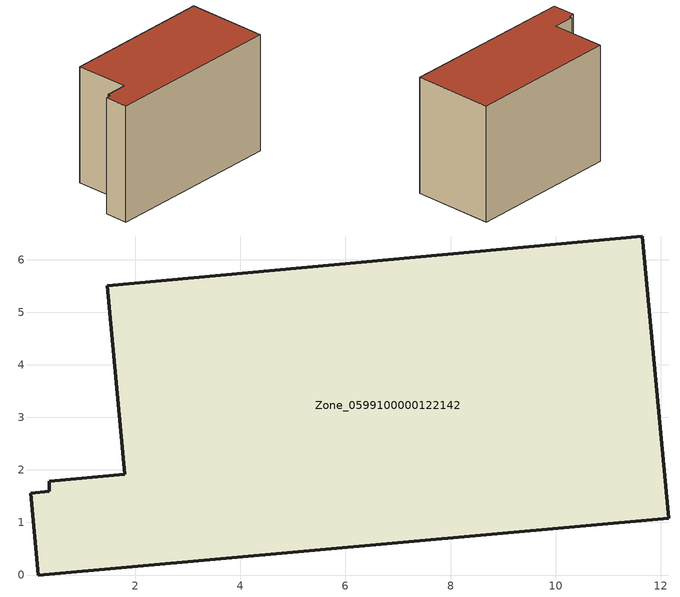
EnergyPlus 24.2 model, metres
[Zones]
Zone_0599100000122142
 floor ground (C_G): 0.37,1.6 0.37,1.78 1.8,1.92 1.47,5.5 11.65,6.45 12.15,1.08 0.16,0 0.02,1.56 z0
 wall outside (C_F): 0.16,0 12.15,1.08 11.65,6.45 1.47,5.5 1.8,1.92 0.37,1.78 0.37,1.6 0.02,1.56 0.16,0 z0:7.96
 roof outside (C_R): 0.37,1.78 0.37,1.6 0.02,1.56 0.16,0 12.15,1.08 11.65,6.45 1.47,5.5 1.8,1.92 z7.96
[BUILDING]
Pand.0599100000122142: North Axis=0; Terrain=City; Loads Convergence Tolerance Value=0.04; Temperature Convergence Tolerance Value=0.4; Solar Distribution=FullExterior; Maximum Number of Warmup Days=25; Minimum Number of Warmup Days=1
[Site:Location]
Rotterdam.The.Hague.AP_ZH_NLD Design_Conditions: Latitude=51.96; Longitude=4.45; Time Zone=1; Elevation=-4.5
[SITE:GROUNDTEMPERATURE:BUILDINGSURFACE]
18, 18, 18, 18, 18, 18, 18, 18, 18, 18, 18, 18
[MATERIAL] Thermal Absorptance=0.9; Solar Absorptance=0.7; Visible Absorptance=0.7
Name | Roughness | Thickness | Conductivity | Density | Specific Heat
G.TI.1975-1991 | MediumSmooth | 0.15 | 0.288461 | 540 | 1210
F.TI.1975-1991 | Rough | 0.3 | 0.230769 | 1920 | 840
R.TI.1975-1991 | MediumRough | 0.2 | 0.153846 | 1500 | 1000
[CONSTRUCTION]
C_G: G.TI.1975-1991
C_F: F.TI.1975-1991
C_R: R.TI.1975-1991
[ZONE]
Zone_0599100000122142: Type=1; Multiplier=1; Ceiling Height=Autocalculate; Volume=Autocalculate; Floor Area=autocalculate; Part of Total Floor Area=Yes
[ZONEINFILTRATION:DESIGNFLOWRATE]
Infil_Zone_0599100000122142: Zone or ZoneList or Space or SpaceList=Zone_0599100000122142; Schedule=AlwaysOn; Design Flow Rate Calculation Method=Flow/Area; Flow Rate per Floor Area=0.003; Constant Term Coefficient=1; Temperature Term Coefficient=0; Velocity Term Coefficient=0; Velocity Squared Term Coefficient=0
[HVACTEMPLATE:ZONE:IDEALLOADSAIRSYSTEM]
Zone_0599100000122142: Maximum Heating Supply Air Temperature=50; Minimum Cooling Supply Air Temperature=13; Maximum Heating Supply Air Humidity Ratio=0.0156; Minimum Cooling Supply Air Humidity Ratio=0.0077; Heating Limit=NoLimit; Cooling Limit=NoLimit; Dehumidification Control Type=ConstantSensibleHeatRatio; Cooling Sensible Heat Ratio=0.7; Dehumidification Setpoint=60; Humidification Control Type=None; Humidification Setpoint=30; Outdoor Air Method=None; Outdoor Air Flow Rate per Person=0.00944; Outdoor Air Flow Rate per Zone Floor Area=0; Outdoor Air Flow Rate per Zone=0; Demand Controlled Ventilation Type=None; Outdoor Air Economizer Type=NoEconomizer; Heat Recovery Type=None; Sensible Heat Recovery Effectiveness=0.7; Latent Heat Recovery Effectiveness=0.65
[ZONECONTROL:THERMOSTAT]
ThermostatControl_Zone_0599100000122142: Zone or ZoneList=Zone_0599100000122142; Control Type Schedule=DualSetpointControlType; Control 1=Thermostat_Zone_0599100000122142; Temperature Difference Between Cutout And Setpoint=0
[THERMOSTATSETPOINT:DUALSETPOINT]
Thermostat_Zone_0599100000122142: Heating Setpoint Temperature Schedule=HeatingSetpoint_Zone_0599100000122142; Cooling Setpoint Temperature Schedule=CoolingSetpoint_Zone_0599100000122142
[SCHEDULE:COMPACT]
HeatingSetpoint_Zone_0599100000122142: Through: 12/31, For: AllDays, Until: 24:00, 21
CoolingSetpoint_Zone_0599100000122142: Through: 12/31, For: AllDays, Until: 24:00, 24
DualSetpointControlType: Through: 12/31, For: AllDays, Until: 24:00, 4
AlwaysOn: Through: 12/31, For: AllDays, Until: 24:00, 1
